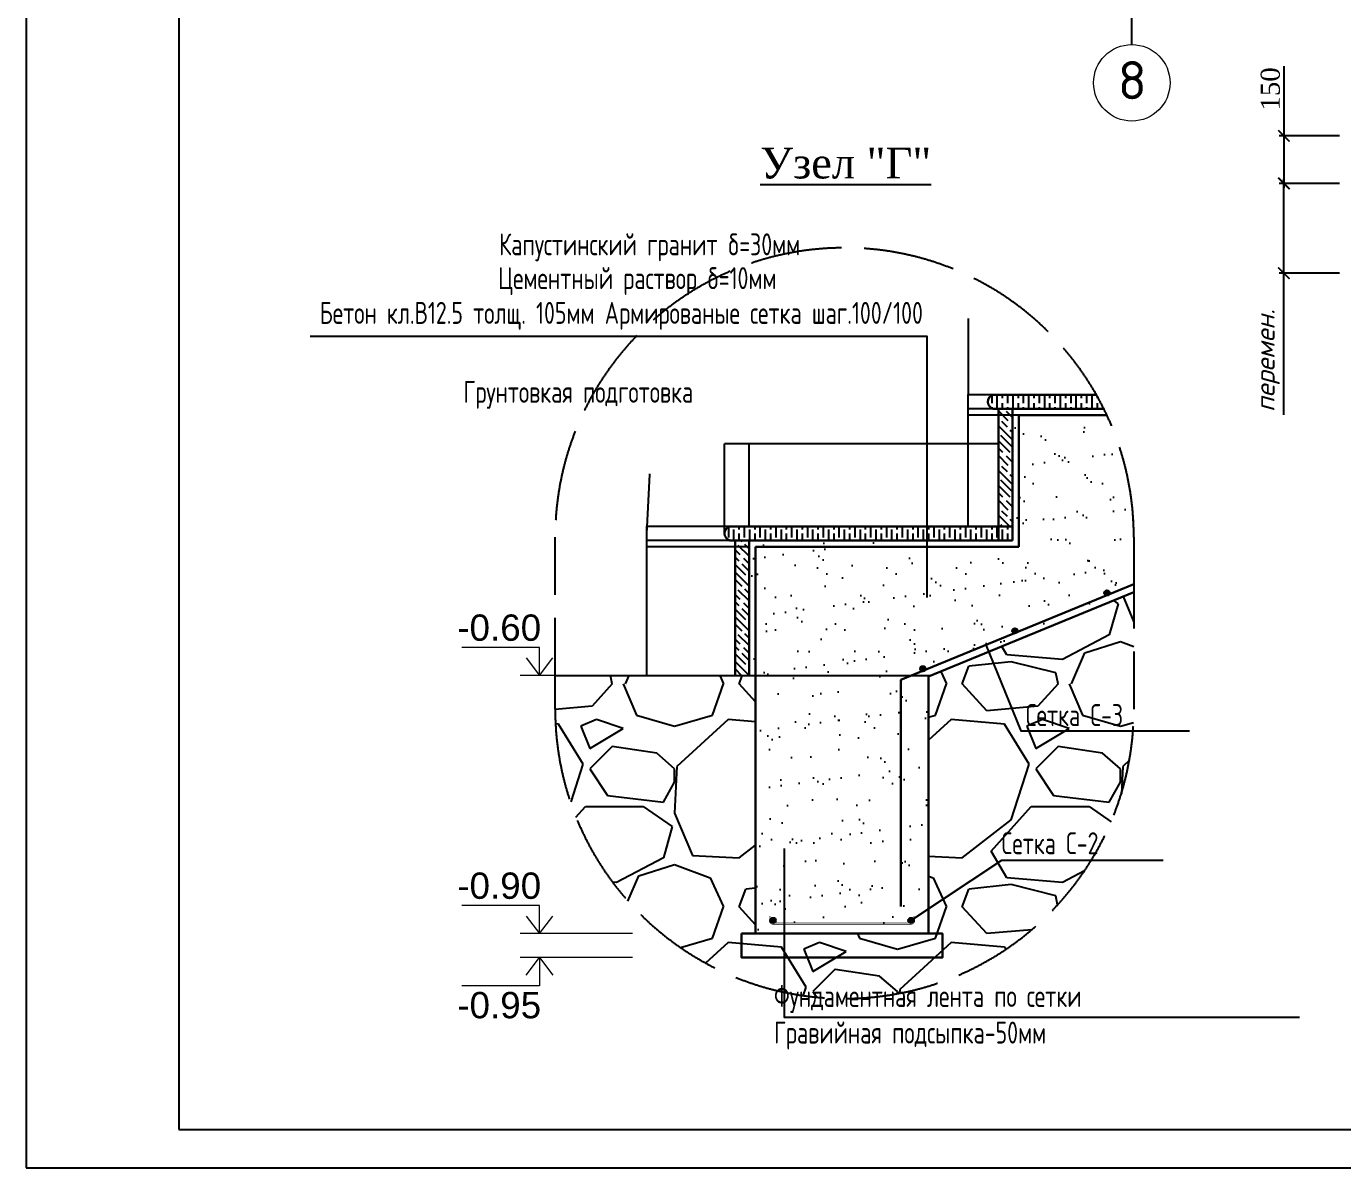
# Model space of a CAD drawing. Header units: millimetres. Extents: x 572274 to 2241483, y -888675 to -304135.
# Drawn here: x 2004217 to 2021477, y -716415 to -701446 of the extents above; entities that cross this region are included whole.
import ezdxf

# ---------------------------------------------------------------- set-up
doc = ezdxf.new("R2010")
doc.units = ezdxf.units.MM
doc.linetypes.add('ACAD_ISO02W100', pattern=[15, 12, -3])
for name, color, linetype, lineweight in [('tugri', 7, 'Continuous', 25), ('Размер', 150, 'Continuous', 5), ('стены', 250, 'Continuous', 30)]:
    doc.layers.add(name, color=color, linetype=linetype, lineweight=lineweight)
doc.styles.add('Arial 3.', font='arial.ttf')
doc.styles.add('GOST 2.304', font='CS_Gost2304.shx')
doc.styles.add('NURIK', font='times.ttf')
doc.styles.get("Standard").update_dxf_attribs({"font": 'isocpeur.ttf'})
doc.styles.add('WMF-Times New Roman0', font='times.ttf')
doc.dimstyles.new('Copy(2) of ISO-25', dxfattribs={"dimtxt": 300, "dimasz": 180, "dimexe": 60, "dimexo": 0, "dimgap": 80, "dimtad": 1, "dimtxsty": 'Standard', "dimblk": 'ARCHTICK', "dimcen": 150, "dimdle": 60, "dimazin": 0, "dimtfac": 1, "dimtmove": 0, "dimatfit": 3, "dimfxl": 60, "dimarcsym": 0})
doc.dimstyles.new('SPDS', dxfattribs={"dimtxt": 2.5, "dimasz": 2.5, "dimexe": 1.25, "dimexo": 0.625, "dimtad": 1, "dimdec": 0, "dimrnd": 0.001, "dimtxsty": 'GOST 2.304', "dimblk": 'ARCHTICK', "dimblk1": 'ARCHTICK', "dimblk2": 'ARCHTICK', "dimcen": 2.5, "dimdle": 2, "dimadec": 0, "dimazin": 2, "dimtfac": 0.75, "dimtdec": 4, "dimtmove": 1, "dimatfit": 3, "dimfxl": 1, "dimtolj": 1, "dimarcsym": 0})
pattern_1 = [(135, (629443.70921972, -1252482.590951546), (146.5078281025358, 146.5078281025357), [345.3222624940534, -69.06445249881068]), (135, (629541.3811051217, -1252482.590951546), (146.5078281025358, 146.5078281025357), [207.193357496432, -51.79833937410801, 103.596678748216, -51.79833937410801]), (135, (629663.4709618739, -1252507.008922897), (146.5078281025358, 146.5078281025357), [345.3222624940534, -69.06445249881068])]
pattern_2 = [(90, (629443.70921972, -1252482.590951546), (207.1933574964321, -1.268693410312994e-14), [345.3222624940534, -69.06445249881068]), (90, (629512.7736722187, -1252551.655404045), (207.1933574964321, -1.268693410312994e-14), [207.193357496432, -51.79833937410801, 103.596678748216, -51.79833937410801]), (90, (629581.8381247176, -1252655.252082794), (207.1933574964321, -1.268693410312994e-14), [345.3222624940534, -69.06445249881068])]

# ---------------------------------------------------------------- blocks, each defined once
blk = doc.blocks.new('_ArchTick')
at = {"color": 0, "linetype": 'ByBlock', "const_width": 0.15}
blk.add_lwpolyline([(-0.5, -0.5), (0.5, 0.5)], dxfattribs=at)
blk = doc.blocks.new('*D1500')
at = {"color": 0, "lineweight": -2, "transparency": 16777216}
for p, q in [((2013509.291784763, -708271.7457544901), (2012350.050445332, -708271.7457544901)), ((2012351.300445332, -709964.4753365666), (2012351.300445332, -708269.7457544901)), ((2013555.334753095, -709962.4753365666), (2012350.050445332, -709962.4753365666))]:
    blk.add_line(p, q, dxfattribs=at)
at = {"layer": 'Defpoints', "color": 0, "lineweight": 25, "transparency": 16777216}
for p in [(2012351.300445332, -708271.7457544901), (2013509.916784763, -708271.7457544901), (2013555.959753095, -709962.4753365666)]:
    blk.add_point(p, dxfattribs=at)
at = {"color": 0, "lineweight": -2, "transparency": 16777216, "xscale": 2.5, "yscale": 2.5, "zscale": 2.5}
for p, rotation in [((2012351.300445332, -708271.7457544901), 90), ((2012351.300445332, -709962.4753365666), 270)]:
    blk.add_blockref('_ArchTick', p, dxfattribs=dict(at, rotation=rotation))
at = {"color": 0, "transparency": 16777216, "insert": (2012349.425445332, -709117.110545528), "char_height": 2.5, "attachment_point": 5, "rotation": 90, "style": 'GOST 2.304'}
blk.add_mtext('\\A1;105', dxfattribs=at)
blk = doc.blocks.new('*D1501')
at = {"color": 0, "lineweight": -2, "transparency": 16777216}
for p, q in [((2013722.731691634, -708188.2251020542), (2012350.050445332, -708188.2251020542)), ((2012351.300445332, -708273.7457544904), (2012351.300445332, -708186.2251020542)), ((2013693.463658093, -708271.7457544904), (2012350.050445332, -708271.7457544904))]:
    blk.add_line(p, q, dxfattribs=at)
at = {"layer": 'Defpoints', "color": 0, "lineweight": 25, "transparency": 16777216}
for p in [(2012351.300445332, -708188.2251020542), (2013723.356691634, -708188.2251020542), (2013694.088658093, -708271.7457544904)]:
    blk.add_point(p, dxfattribs=at)
at = {"color": 0, "lineweight": -2, "transparency": 16777216, "xscale": 2.5, "yscale": 2.5, "zscale": 2.5}
for p, rotation in [((2012351.300445332, -708188.2251020542), 90), ((2012351.300445332, -708271.7457544904), 270)]:
    blk.add_blockref('_ArchTick', p, dxfattribs=dict(at, rotation=rotation))
at = {"color": 0, "transparency": 16777216, "insert": (2012349.425445332, -708229.9854282719), "char_height": 2.5, "attachment_point": 5, "rotation": 90, "style": 'GOST 2.304'}
blk.add_mtext('\\A1;15', dxfattribs=at)
blk = doc.blocks.new('*D1502')
at = {"color": 0, "lineweight": -2, "transparency": 16777216}
for p, q in [((2012351.300445333, -708096.1391653891), (2012393.133656905, -707321.9563388816)), ((2012393.133656905, -707321.9563388816), (2012393.133656905, -707316.658719834)), ((2013555.334753096, -708004.053228724), (2012350.050445333, -708004.053228724)), ((2012351.300445333, -708190.2251020542), (2012351.300445333, -708002.053228724)), ((2013555.334753096, -708188.2251020542), (2012350.050445333, -708188.2251020542))]:
    blk.add_line(p, q, dxfattribs=at)
at = {"layer": 'Defpoints', "color": 0, "lineweight": 25, "transparency": 16777216}
for p in [(2012351.300445333, -708004.053228724), (2013555.959753096, -708004.053228724), (2013555.959753096, -708188.2251020542)]:
    blk.add_point(p, dxfattribs=at)
at = {"color": 0, "lineweight": -2, "transparency": 16777216, "xscale": 2.5, "yscale": 2.5, "zscale": 2.5}
for p, rotation in [((2012351.300445333, -708004.053228724), 90), ((2012351.300445333, -708188.2251020542), 270)]:
    blk.add_blockref('_ArchTick', p, dxfattribs=dict(at, rotation=rotation))
at = {"color": 0, "transparency": 16777216, "insert": (2012391.258656905, -707319.3075293575), "char_height": 2.5, "attachment_point": 5, "rotation": 90, "style": 'GOST 2.304'}
blk.add_mtext('\\A1;30', dxfattribs=at)
blk = doc.blocks.new('*D1503')
at = {"color": 0, "lineweight": -2, "transparency": 16777216}
for p, q in [((2016965.139409704, -706922.8448401007), (2013692.088658093, -706922.8448401007)), ((2013694.088658093, -708003.428228724), (2013694.088658093, -706921.5948401007)), ((2016963.139409704, -708003.428228724), (2016963.139409704, -706921.5948401007))]:
    blk.add_line(p, q, dxfattribs=at)
at = {"layer": 'Defpoints', "color": 0, "lineweight": 25, "transparency": 16777216}
for p in [(2013694.088658093, -706922.8448401007), (2013694.088658093, -708004.053228724), (2016963.139409704, -708004.053228724)]:
    blk.add_point(p, dxfattribs=at)
at = {"color": 0, "lineweight": -2, "transparency": 16777216, "xscale": 2.5, "yscale": 2.5, "zscale": 2.5, "rotation": 180}
blk.add_blockref('_ArchTick', (2013694.088658093, -706922.8448401007), dxfattribs=at)
at = {"color": 0, "lineweight": -2, "transparency": 16777216, "xscale": 2.5, "yscale": 2.5, "zscale": 2.5}
blk.add_blockref('_ArchTick', (2016963.139409704, -706922.8448401007), dxfattribs=at)
at = {"color": 0, "transparency": 16777216, "insert": (2015328.614033899, -706920.9698401007), "char_height": 2.5, "attachment_point": 5, "style": 'GOST 2.304'}
blk.add_mtext('\\A1;280', dxfattribs=at)
blk = doc.blocks.new('*D1552')
at = {"color": 0, "lineweight": -2, "transparency": 16777216}
for p, q in [((2013696.088658093, -706922.8448401007), (2013369.787879765, -706922.8448401007)), ((2013371.787879765, -708095.5141653891), (2013371.787879765, -706921.5948401007)), ((2013694.088658093, -708003.428228724), (2013694.088658093, -706921.5948401007))]:
    blk.add_line(p, q, dxfattribs=at)
at = {"layer": 'Defpoints', "color": 0, "lineweight": 25, "transparency": 16777216}
for p in [(2013371.787879765, -706922.8448401007), (2013694.088658093, -708004.053228724), (2013371.787879765, -708096.1391653891)]:
    blk.add_point(p, dxfattribs=at)
at = {"color": 0, "lineweight": -2, "transparency": 16777216, "xscale": 2.5, "yscale": 2.5, "zscale": 2.5, "rotation": 180}
blk.add_blockref('_ArchTick', (2013371.787879765, -706922.8448401007), dxfattribs=at)
at = {"color": 0, "lineweight": -2, "transparency": 16777216, "xscale": 2.5, "yscale": 2.5, "zscale": 2.5}
blk.add_blockref('_ArchTick', (2013694.088658093, -706922.8448401007), dxfattribs=at)
at = {"color": 0, "transparency": 16777216, "insert": (2013539.850943283, -706920.9698401007), "char_height": 2.5, "attachment_point": 5, "style": 'GOST 2.304'}
blk.add_mtext('\\A1;20', dxfattribs=at)
blk = doc.blocks.new('*D1504')
at = {"color": 0, "lineweight": -2, "transparency": 16777216}
for p, q in [((2017230.206935471, -706545.1344420202), (2016562.931512414, -706545.1344420202)), ((2016564.181512414, -708006.1169658289), (2016564.181512414, -706543.1344420202)), ((2017008.557378035, -708004.1169658289), (2016562.931512414, -708004.1169658289))]:
    blk.add_line(p, q, dxfattribs=at)
at = {"layer": 'Defpoints', "color": 0, "lineweight": 25, "transparency": 16777216}
for p in [(2016564.181512414, -706545.1344420202), (2017230.831935471, -706545.1344420202), (2017009.182378035, -708004.1169658289)]:
    blk.add_point(p, dxfattribs=at)
at = {"color": 0, "lineweight": -2, "transparency": 16777216, "xscale": 2.5, "yscale": 2.5, "zscale": 2.5}
for p, rotation in [((2016564.181512414, -706545.1344420202), 90), ((2016564.181512414, -708004.1169658289), 270)]:
    blk.add_blockref('_ArchTick', p, dxfattribs=dict(at, rotation=rotation))
at = {"color": 0, "transparency": 16777216, "insert": (2016562.306512414, -707274.6257039242), "char_height": 2.5, "attachment_point": 5, "rotation": 90, "style": 'GOST 2.304'}
blk.add_mtext('\\A1;105', dxfattribs=at)
blk = doc.blocks.new('*D1505')
at = {"color": 0, "lineweight": -2, "transparency": 16777216}
for p, q in [((2017175.954316575, -706461.6137895838), (2016562.931512415, -706461.6137895838)), ((2016564.181512415, -706547.13444202), (2016564.181512415, -706459.6137895838)), ((2017146.686283034, -706545.13444202), (2016562.931512415, -706545.13444202))]:
    blk.add_line(p, q, dxfattribs=at)
at = {"layer": 'Defpoints', "color": 0, "lineweight": 25, "transparency": 16777216}
for p in [(2016564.181512415, -706461.6137895838), (2017176.579316575, -706461.6137895838), (2017147.311283034, -706545.13444202)]:
    blk.add_point(p, dxfattribs=at)
at = {"color": 0, "lineweight": -2, "transparency": 16777216, "xscale": 2.5, "yscale": 2.5, "zscale": 2.5}
for p, rotation in [((2016564.181512415, -706461.6137895838), 90), ((2016564.181512415, -706545.13444202), 270)]:
    blk.add_blockref('_ArchTick', p, dxfattribs=dict(at, rotation=rotation))
at = {"color": 0, "transparency": 16777216, "insert": (2016562.306512409, -706503.3741158016), "char_height": 2.5, "attachment_point": 5, "rotation": 90, "style": 'GOST 2.304'}
blk.add_mtext('\\A1;15', dxfattribs=at)
blk = doc.blocks.new('*D1506')
at = {"color": 0, "lineweight": -2, "transparency": 16777216}
for p, q in [((2016564.181512414, -705279.7153424438), (2016564.181512414, -706277.4419162534)), ((2017008.557378036, -706277.4419162534), (2016562.931512414, -706277.4419162534)), ((2016564.181512414, -706463.6137895838), (2016564.181512414, -706275.4419162534)), ((2017008.557378036, -706461.6137895838), (2016562.931512414, -706461.6137895838))]:
    blk.add_line(p, q, dxfattribs=at)
at = {"layer": 'Defpoints', "color": 0, "lineweight": 25, "transparency": 16777216}
for p in [(2016564.181512414, -706277.4419162534), (2017009.182378036, -706277.4419162534), (2017009.182378036, -706461.6137895838)]:
    blk.add_point(p, dxfattribs=at)
at = {"color": 0, "lineweight": -2, "transparency": 16777216, "xscale": 2.5, "yscale": 2.5, "zscale": 2.5}
for p, rotation in [((2016564.181512414, -706277.4419162534), 90), ((2016564.181512414, -706461.6137895838), 270)]:
    blk.add_blockref('_ArchTick', p, dxfattribs=dict(at, rotation=rotation))
at = {"color": 0, "transparency": 16777216, "insert": (2016562.306512414, -705282.3641519672), "char_height": 2.5, "attachment_point": 5, "rotation": 90, "style": 'GOST 2.304'}
blk.add_mtext('\\A1;30', dxfattribs=at)
blk = doc.blocks.new('*D1508')
at = {"layer": 'Defpoints', "color": 0, "lineweight": 25, "transparency": 16777216}
for p in [(2020706.326726673, -703506.4617033354), (2021436.068103909, -703506.4617033354), (2021436.068103909, -704684.0600057305)]:
    blk.add_point(p, dxfattribs=at)
at = {"layer": 'Размер', "color": 0, "lineweight": -2, "transparency": 16777216}
for p, q in [((2021436.068103909, -703506.4617033354), (2020646.326726673, -703506.4617033354)), ((2020706.326726673, -704744.0600057305), (2020706.326726673, -703446.4617033354)), ((2021436.068103909, -704684.0600057305), (2020646.326726673, -704684.0600057305)), ((2020706.326726673, -706542.8441897488), (2020706.326726673, -704684.0600057305))]:
    blk.add_line(p, q, dxfattribs=at)
at = {"layer": 'Размер', "color": 0, "lineweight": -2, "transparency": 16777216, "xscale": 150, "yscale": 150, "zscale": 150}
for p, rotation in [((2020706.326726673, -703506.4617033354), 90), ((2020706.326726673, -704684.0600057305), 270)]:
    blk.add_blockref('_ArchTick', p, dxfattribs=dict(at, rotation=rotation))
at = {"layer": 'Размер', "color": 0, "transparency": 16777216, "insert": (2020493.826726673, -705831.385856415), "char_height": 250, "attachment_point": 5, "rotation": 90}
blk.add_mtext('{\\fISOCPEUR|b0|i1|c204|p34;перемен.}', dxfattribs=at)
blk = doc.blocks.new('*D1509')
at = {"layer": 'Defpoints', "color": 0, "lineweight": 25, "transparency": 16777216}
for p in [(2021436.068103909, -702884.5104210249), (2020706.326726673, -703506.4617033354), (2021436.068103909, -703506.4617033354)]:
    blk.add_point(p, dxfattribs=at)
at = {"layer": 'Размер', "color": 0, "lineweight": -2, "transparency": 16777216}
for p, q in [((2020706.326726673, -701968.5079250492), (2020706.326726673, -702884.5104210249)), ((2020706.326726673, -702824.5104210249), (2020706.326726673, -703566.4617033354)), ((2021436.068103909, -702884.5104210249), (2020646.326726673, -702884.5104210249)), ((2021436.068103909, -703506.4617033354), (2020646.326726673, -703506.4617033354))]:
    blk.add_line(p, q, dxfattribs=at)
at = {"layer": 'Размер', "color": 0, "lineweight": -2, "transparency": 16777216, "xscale": 150, "yscale": 150, "zscale": 150}
for p, rotation in [((2020706.326726673, -702884.5104210249), 90), ((2020706.326726673, -703506.4617033354), 270)]:
    blk.add_blockref('_ArchTick', p, dxfattribs=dict(at, rotation=rotation))
at = {"layer": 'Размер', "color": 0, "transparency": 16777216, "insert": (2020529.163785073, -702267.1560865485), "char_height": 250, "attachment_point": 5, "rotation": 90, "style": 'WMF-Times New Roman0'}
blk.add_mtext('150', dxfattribs=at)

msp = doc.modelspace()

# ---------------------------------------------------------------- hatches: boundary and pattern name
at = {"lineweight": -2}
h = msp.add_hatch(dxfattribs=at)
h.set_pattern_fill('GOST_WOOD', color=256, scale=34.53222624940535)
h.set_pattern_definition(pattern_2)
edge = h.paths.add_edge_path()
edge.add_arc((2014944.651475118, -708145.6315439553), 3793.947321266524, 26.35103664259729, 29.4993160259954)
edge.add_line((2018246.757438211, -706277.4419162539), (2016894.885040556, -706277.4419162539))
edge.add_arc((2016920.62667109, -706369.527852919), 95.61616638444877, 105.6177619066953, 254.3822380933046)
edge.add_line((2016894.885040556, -706461.613789584), (2018344.37506381, -706461.613789584))
h = msp.add_hatch(dxfattribs=at)
h.set_pattern_fill('GOST_WOOD', color=256, scale=34.53222624940535, angle=45)
h.set_pattern_definition(pattern_1)
h.paths.add_polyline_path([(2017147.311283034, -706461.613789584), (2016963.139409704, -706461.613789584), (2016963.139409704, -708004.0532287242), (2017147.311283034, -708004.0532287242)])
h = msp.add_hatch(dxfattribs=at)
h.set_pattern_fill('AR-SAND', color=256, scale=11.51074208313512)
h.set_pattern_definition([(37.49999999999998, (668118.2104971441, -1241371.326929815), (-18.41754757301678, 563.3509546970254), [0, -444.4067303456807, 0, -497.0338431497744, 0, -475.1058794814019]), (7.499999999999996, (668118.2104971441, -1241371.326929815), (517.434657256567, 825.1188851359716), [0, -239.7457361075379, 0, -400.5508030089351, 0, -153.4957456786065]), (327.5, (667758.5918929828, -1241371.326929815), (910.4909163577144, 1.654306216057371), [0, -146.186424455816, 0, -526.2711280409376, 0, -687.0761949423351]), (317.5, (667758.5918929828, -1241371.326929815), (878.910139032223, 256.6081942781671), [0, -73.09321222790797, 0, -344.9999617157256, 0, -394.703346030703])])
edge = h.paths.add_edge_path()
edge.add_line((2016068.459889854, -709965.9533808961), (2018738.598796364, -708866.6944654419))
edge.add_arc((2014145.929574857, -708382.76565527), 4618.094593172896, 353.9849487950071, 384.1839570741627)
edge.add_line((2018358.716447838, -706490.8818231248), (2017176.579316575, -706490.8818231248))
edge.add_line((2017176.579316575, -706490.8818231248), (2017176.579316575, -708217.4931355951))
edge.add_line((2017176.579316575, -708217.4931355951), (2013723.356691634, -708217.4931355951))
edge.add_line((2013723.356691634, -708217.4931355951), (2013723.356691634, -709962.7070635085))
edge.add_line((2013723.356691634, -709962.7070635085), (2016068.459889854, -709965.9533808961))
h = msp.add_hatch(dxfattribs=at)
h.set_pattern_fill('GOST_WOOD', color=256, scale=34.53222624940535)
h.set_pattern_definition(pattern_2)
h.paths.add_polyline_path([(2017147.311283034, -708188.2251020543), (2017147.311283034, -708004.0532287242), (2013441.662415615, -708004.0532287242, 1), (2013493.145676684, -708188.2251020543)])
h = msp.add_hatch(dxfattribs=at)
h.set_pattern_fill('GOST_WOOD', color=256, scale=34.53222624940535, angle=45)
h.set_pattern_definition(pattern_1)
h.paths.add_polyline_path([(2013694.088658093, -708188.2251020543), (2013509.916784764, -708188.2251020543), (2013509.916784763, -709962.4753365667), (2013694.088658093, -709962.6665478816)])
h = msp.add_hatch(dxfattribs=at)
h.set_pattern_fill('GRAVEL', color=256, scale=115.1074208313512)
h.set_pattern_definition([(228.0127875, (669887.0315652844, -1239284.994150416), (-23389.82791476745, -26313.5564004144), [393.3467360117531, -38941.39717227547]), (184.969741, (669623.896001264, -1239577.366999328), (35084.74185551446, 2923.728655674367), [674.9953488253044, -66824.51836950681]), (132.5104471, (668951.4384487672, -1239635.841569111), (29237.28490351134, -32161.01336905188), [475.9479132862674, -47118.9036327517]), (267.273689, (667811.1843380118, -1240366.773691389), (2923.728495239718, 58474.56978201919), [614.6788300948347, -60853.19260618703]), (292.83365418, (667781.9470531207, -1240980.756674104), (-14618.64244680566, 35084.74186888412), [602.7412466737727, -59671.46565959635]), (357.2736889999999, (668015.84533225, -1241536.265087036), (-58474.56978201921, 2923.728495239721), [614.6788300948348, -60853.19260618704]), (37.69424046999999, (668629.8283149644, -1241565.502371927), (-38008.47035682687, -29237.2848933507), [812.8813081005209, -80475.1838610781]), (72.25532837, (669273.0485825699, -1241068.468528777), (20466.09942931556, 64322.02675880806), [767.4436436511643, -75976.94848756796]), (121.42956562, (669506.9468616992, -1240337.536406498), (-23389.82791624924, 38008.47035647016), [616.7605247790874, -61059.35951970312]), (175.2363583, (669185.3367278965, -1239811.265278457), (32161.01337981854, -2923.728494168678), [704.1273794908594, -34502.22574476025]), (222.3974378, (668483.6418905086, -1239752.790708675), (-35084.74186827314, -32161.01338150424), [910.5893904782979, -90148.41691712334]), (138.81407483, (670705.675542237, -1240396.010976281), (-20466.09942258663, 17542.3709361243), [310.7952621215537, -30768.86489402897]), (171.4692344, (670471.7772631077, -1240191.349982043), (38008.47035953622, -5847.456971599391), [591.2860784534171, -58537.46332258726]), (225, (669887.0315652844, -1240103.638127369), (-4.08943708518987e-13, -2923.728489116594), [413.476606659319, -3721.299875345968]), (203.19859051, (669682.3705710461, -1239752.790708675), (14618.64244597997, 5847.456977207415), [222.6653142741201, -22043.78748198562]), (291.80140949, (669477.7095768081, -1239840.502563349), (-2923.728489728111, 8771.18546714507), [314.8943294632949, -15429.86543560243]), (30.96375652999999, (669594.6587163727, -1240132.87541226), (8771.1854675635, 5847.456977911632), [511.4449008726282, -16536.67527275673]), (161.56505118, (670033.2179897402, -1239869.73984824), (5847.456978385252, -2923.728488809849), [369.8253403168124, -8875.815945213939]), (16.38954033399999, (667781.9470531207, -1239840.502563349), (29237.28489116337, 8771.185467349236), [518.0846882714118, -51290.51613547181]), (70.34617594, (668278.9808962704, -1239694.316138893), (-11694.91395753499, -32161.01337990012), [434.644400920521, -43029.70431678899]), (293.19859051, (670033.2179897402, -1239284.994150416), (-5847.456977211939, 14618.64244599055), [445.3277048197511, -21821.12509143998]), (343.6104596700001, (670208.6416990871, -1239694.316138893), (-29237.2848917759, 8771.185465303335), [518.08468827141, -51290.51613547283]), (339.44395478, (667781.9470531207, -1241653.2142266), (-14618.64244558144, 5847.456978232879), [499.6067242201955, -24480.74043708053]), (294.7751406, (668249.7436113793, -1241828.637935948), (-14618.64246298231, 32161.01337236847), [418.6135976146962, -41442.80774715386]), (66.80140949, (670062.4552746313, -1242208.722639533), (5847.456977314426, 14618.64244594913), [445.3277048197521, -21821.12509144004]), (17.35402463999999, (670237.8789839784, -1241799.400651057), (-38008.47035775592, -11694.9139589199), [490.1075303590578, -48520.51280994219]), (69.44395477999998, (668629.8283149644, -1242208.722639533), (-5847.456978334465, -14618.64244554088), [249.8033621100982, -24730.54379919069]), (101.309932474, (669887.0315652844, -1242208.722639533), (-2923.72848911678, 11694.9139564657), [149.0809156600411, -14759.0677027916]), (165.963756532, (669857.7942803933, -1242062.536215077), (8771.185467348398, -2923.728489116163), [602.741246673775, -11452.10013458051]), (186.00900596, (669273.0485825699, -1241916.349790621), (29237.28489100823, 2923.728490646503), [558.5783278456711, -55299.17602636606]), (303.69006753, (669594.6587163727, -1240396.010976281), (-2923.728489522613, 5847.456978029705), [421.6659701573337, -10119.9870128881]), (353.15722659, (669828.556995502, -1240746.858394975), (49703.38431528326, -5847.456975630512), [736.1772911885547, -72881.4250081017]), (60.94539589999999, (670559.4891177812, -1240834.570249648), (-11694.91395678722, -20466.09942363035), [301.0153903254597, -29800.61176628637]), (90, (670705.675542237, -1240571.434685628), (-2923.72848911632, 2923.728489116319), [175.4237093469791, -2748.304779769339]), (120.25643716, (669214.5740127875, -1241828.637935948), (11694.91395503468, -20466.09942463126), [406.1760566219954, -40211.55821878227]), (48.01278749999999, (669009.9130185496, -1241477.790517254), (23389.827914859, 26313.556400332), [786.6934720235062, -38548.05043626372]), (0, (669536.1841465903, -1240893.04481943), (2923.72848911632, 2923.728489116319), [760.1694071702431, -2163.559081946076]), (325.3048465, (670296.3535537606, -1240893.04481943), (29237.28490223829, -20466.09940799223), [462.2824063281377, -45765.92402132561]), (254.0546040999999, (670676.4382573457, -1241156.180383451), (-2923.728488912069, -11694.91395651678), [425.7007154723142, -20859.36397171399]), (207.64597536, (670559.4891177812, -1241565.502371927), (-55550.84129525133, -29237.28488728493), [693.1136942723582, -68618.37029125051]), (175.42607874, (669945.5061350667, -1241887.11250573), (-38008.47035851081, 2923.728489115718), [733.2681813418839, -72593.46928123795])])
h.paths.add_polyline_path([(2016047.339463626, -713344.5081346633), (2013777.60931053, -713344.5081346633), (2013779.949881183, -709962.7854052441), (2011150.704154183, -709959.1457504404), (2011150.704154183, -710402.1152952826, 1), (2018738.598796364, -710402.1152952826), (2018738.598796364, -708866.6944654416), (2016047.339463626, -709974.6483655546)])
h = msp.add_hatch(color=256)
h.dxf.hatch_style = 1
h.paths.add_polyline_path([(2018420.72538311, -708877.6110488777, -1), (2018351.660930611, -708877.6110488777, -1)])
h = msp.add_hatch(color=256)
h.dxf.hatch_style = 1
h.paths.add_polyline_path([(2017213.679208658, -709374.5351097928, -1), (2017144.61475616, -709374.5351097928, -1)])
h = msp.add_hatch(color=256)
h.dxf.hatch_style = 1
h.paths.add_polyline_path([(2016006.633034207, -709871.459170708, -1), (2015937.568581708, -709871.459170708, -1)])
at = {"lineweight": -2, "true_color": 0x636466}
h = msp.add_hatch(dxfattribs=at)
h.set_pattern_fill('AR-SAND', color=251, scale=11.51074208313512)
h.set_pattern_definition([(37.49999999999998, (2014899.546799734, -711300.6245930191), (-18.41754757301678, 563.3509546970254), [0, -444.4067303456807, 0, -497.0338431497744, 0, -475.1058794814019]), (7.499999999999996, (2014899.546799734, -711300.6245930191), (517.434657256567, 825.1188851359716), [0, -239.7457361075379, 0, -400.5508030089351, 0, -153.4957456786065]), (327.5, (2014539.928195573, -711300.6245930191), (910.4909163577144, 1.654306216057371), [0, -146.186424455816, 0, -526.2711280409376, 0, -687.0761949423351]), (317.5, (2014539.928195573, -711300.6245930191), (878.910139032223, 256.6081942781671), [0, -73.09321222790797, 0, -344.9999617157256, 0, -394.703346030703])])
h.paths.add_polyline_path([(2013779.949881183, -709962.7854052442), (2013777.60931053, -713344.5081346635), (2014153.016937934, -713344.5081346635), (2014153.016937934, -713223.6471167273), (2014009.976740729, -713223.6471167273, -0.4185849932412827), (2013957.406536347, -713171.8545285864), (2013957.406536347, -713119.4292567289), (2013974.672649472, -713119.4292567289), (2013974.672649472, -713171.8545285866, -1), (2014043.737101971, -713171.8545285866, -0.4088779836316046), (2014009.835092123, -713206.3810036026), (2014912.474387078, -713206.3810036026), (2015816.374114836, -713206.3810036026, -0.4195693475489519), (2015781.211672185, -713171.8545285866, -0.743196969391736), (2015844.53267105, -713152.7841006669), (2015850.276124684, -713148.9794883617), (2015850.276124684, -713119.4292567289), (2015867.542237809, -713119.4292567289), (2015867.542237809, -713137.5419682494), (2016047.339463626, -713018.4396334275), (2016047.339463626, -709965.924143971)])
h = msp.add_hatch(color=256)
h.dxf.hatch_style = 1
h.paths.add_polyline_path([(2013974.672649472, -713171.8545285866, 1), (2014043.737101971, -713171.8545285866, 1)])
h = msp.add_hatch(color=256)
h.dxf.hatch_style = 1
h.paths.add_polyline_path([(2015850.276124684, -713171.8545285866, -1), (2015781.211672185, -713171.8545285866, -1)])

# ---------------------------------------------------------------- linework, layer by layer
at = {"lineweight": -2}
msp.add_line((2018711.928560783, -701686.054770986), (2018711.928560783, -699333.6687173734), dxfattribs=at)
at = {"color": 7, "lineweight": 30}
for p, q in [((2018246.757438211, -706277.4419162537), (2016894.885040556, -706277.4419162537)), ((2018344.37506381, -706461.6137895838), (2016894.885040556, -706461.6137895838)), ((2016963.139409704, -706461.6137895838), (2016963.139409704, -708188.2251020542)), ((2017147.311283034, -706461.6137895838), (2017147.311283034, -708188.2251020542)), ((2018384.483637193, -706545.1344420202), (2017230.831935471, -706545.1344420202)), ((2017230.831935471, -706545.1344420202), (2017230.831935471, -708271.7457544904)), ((2017147.311283034, -708004.053228724), (2013441.662415615, -708004.053228724)), ((2017147.311283034, -708188.2251020542), (2013441.662415615, -708188.2251020542)), ((2013509.916784763, -708188.2251020542), (2013509.916784763, -709962.6665478814)), ((2013694.088658093, -708188.2251020542), (2013694.088658093, -709962.6665478814)), ((2017230.831935471, -708271.7457544904), (2013777.60931053, -708271.7457544904)), ((2013777.60931053, -708271.7457544904), (2013777.60931053, -709962.6665478814)), ((2011150.704154183, -709959.1457504404), (2016068.459889853, -709965.953380896))]:
    msp.add_line(p, q, dxfattribs=at)
at = {"lineweight": 13}
for p, q in [((2010770.354507784, -709730.3343773377), (2010945.317787448, -709960.5492190004)), ((2010945.317787448, -709960.5492190004), (2011120.281067111, -709730.3343773377)), ((2010770.354507784, -713114.2932930004), (2010945.317787448, -713344.5081346633)), ((2010945.317787448, -713344.5081346633), (2011120.281067111, -713114.2932930004)), ((2010770.354507784, -713889.7399675117), (2010945.317787448, -713659.5251258491)), ((2010945.317787448, -713659.5251258491), (2011120.281067111, -713889.7399675117))]:
    msp.add_line(p, q, dxfattribs=at)
at = {"color": 7, "lineweight": 13}
for p, q in [((2012164.554069433, -709960.5492190004), (2010690.497880202, -709960.5492190004)), ((2012164.554069433, -713344.5081346633), (2010690.497880202, -713344.5081346633)), ((2012164.554069433, -713659.5251258491), (2010690.497880202, -713659.5251258491))]:
    msp.add_line(p, q, dxfattribs=at)
for points in [[(2004216.687284345, -716414.6846562785), (2046216.687284347, -716414.6846562785), (2046216.687284347, -686714.6846562785), (2004216.687284345, -686714.6846562785)], [(2006216.687284346, -715914.6846562778), (2045716.687284348, -715914.6846562778), (2045716.687284348, -687214.6846562768), (2006216.687284346, -687214.6846562768)]]:
    msp.add_lwpolyline(points, close=True)
at = {"color": 251, "linetype": 'ACAD_ISO02W100', "ltscale": 100, "true_color": 0x636466}
msp.add_lwpolyline([(2018738.598796364, -708145.6315438733), (2018738.598796364, -710402.1152952826, -0.9999999999999999), (2011150.704154183, -710402.1152952826), (2011150.704154183, -708145.6315438733, -0.9999999999999999)], format="xyb", close=True, dxfattribs=at)
at = {"lineweight": -2}
for points in [[(2016028.02932473, -708937.457850961), (2016028.02932473, -705512.9974428515), (2007940.369435258, -705512.9974428515)], [(2016798.810770746, -709559.3030673193), (2017258.710003064, -710685.7574489417), (2019468.330946909, -710685.7574489417)], [(2014153.016937934, -712228.1122389003), (2014153.016937934, -714442.7892219124), (2020911.932243659, -714442.7892219124)], [(2015815.743898435, -713171.8545285866), (2017009.953149236, -712380.7794194492), (2019123.35336845, -712380.7794194492)]]:
    msp.add_lwpolyline(points, dxfattribs=at)
at = {"color": 7, "lineweight": 30}
for points in [[(2013779.949881183, -709962.785405244), (2013777.60931053, -713344.5081346633), (2016047.339463626, -713344.5081346633), (2016047.339463626, -709974.6483655546), (2018738.598796364, -708866.6944654416)], [(2015683.701800286, -712991.1192840976), (2015683.701800286, -710018.3778646989), (2018738.598796364, -708760.7194145916)]]:
    msp.add_lwpolyline(points, dxfattribs=at)
at = {"lineweight": 13}
for points in [[(2010945.317787448, -709960.5492190004), (2010945.317787448, -709590.8570974844), (2009926.032183137, -709590.8570974844)], [(2010945.317787448, -713344.5081346633), (2010945.317787448, -712974.8160131471), (2009926.032183137, -712974.8160131471)], [(2010945.317787448, -713659.5251258491), (2010945.317787448, -714029.217247365), (2009926.032183137, -714029.217247365)]]:
    msp.add_lwpolyline(points, dxfattribs=at)
msp.add_lwpolyline([(2015814.972033427, -713223.6471167272, 5.755370999999999, 5.755370999999999, 0), (2014009.976740729, -713223.6471167272, 5.755371041567559, 5.755371041567559, -0.4185849932392917), (2013957.406536347, -713171.8545285866, 5.755371041567559, 5.755371041567559, 0), (2013957.406536347, -713119.4292567286, 5.755371041567559, 5.755371041567559, 0), (2013974.672649472, -713119.4292567286, 5.755371041567559, 5.755371041567559, 0), (2013974.672649472, -713171.8545285866, 5.755371041567559, 5.755371041567559, 0.4195693474708624), (2014009.835092114, -713206.3810036024, 5.755371041567559, 5.755371041567559, 0), (2015815.113682042, -713206.3810036024, 5.755371041567559, 5.755371041567559, 0.4195693474708624), (2015850.276124684, -713171.8545285866, 5.755371041567559, 5.755371041567559, 0), (2015850.276124684, -713119.4292567286, 5.755371041567559, 5.755371041567559, 0), (2015867.542237809, -713119.4292567286, 5.755371041567559, 5.755371041567559, 0), (2015867.542237809, -713171.8545285866, 5.755371041567559, 5.755371041567559, -0.4185849932392917), (2015814.972033427, -713223.6471167272, 5.755371041567559, 5.755371041567559, 0)], format="xyseb")
at = {"color": 7, "lineweight": 30}
msp.add_lwpolyline([(2013595.228489664, -713344.5081346633), (2016229.720284492, -713344.5081346633), (2016229.720284492, -713659.5251258488), (2013595.228489664, -713659.5251258488)], close=True, dxfattribs=at)
for centre in [(2018386.193156861, -708877.6110488775), (2017179.146982409, -709374.5351097926), (2015972.100807957, -709871.4591707077), (2014009.204875721, -713171.8545285866), (2015815.743898435, -713171.8545285866)]:
    msp.add_circle(centre, 34.53222624940535)
for centre in [(2016920.62667109, -706369.5278529187), (2013467.404046149, -708096.1391653891)]:
    msp.add_arc(centre, 95.61616638440711, 105.6177619087107, 254.3822380912893, dxfattribs=at)
at = {"layer": 'стены', "color": 7, "linetype": 'ByBlock', "lineweight": 13, "ltscale": 20}
msp.add_circle((2018711.928560783, -702187.3864991752), 501.3317281893362, dxfattribs=at)

# ---------------------------------------------------------------- texts
for s, insert, char_height, width, attachment_point, style in [('{\\fTimes New Roman|b0|i0|c204|p18;\\LУзел "Г"}', (2016083.094122565, -703038.4994663908), 402.8759729097291, 4976.540305764264, 3, 'Arial 3.'), ('{\\Fspds|c204;\\W0.9;Капустинский гранит \\Fspds|c0;δ\\Fspds|c204;=30мм}', (2014364.96510928, -704162.0048337234), 287.7685520783779, 11359.89942785954, 3, 'NURIK'), ('{\\Fspds|c204;\\W0.9;Цементный раствор \\Fspds|c0;δ\\Fspds|c204;=10мм}', (2014053.181678095, -704605.2102138528), 287.7685520783779, 11359.89942785954, 3, 'NURIK'), ('{\\Fspds|c204;\\W0.9;Бетон кл.В12.5 толщ. 105мм Армированые сетка шаг.100/100}', (2015973.100777036, -705060.7023718329), 287.7685520783779, 7879.285030902625, 3, 'NURIK'), ('{\\Fspds|c204;\\W0.9;Грунтовкая подготовка}', (2012960.849685825, -706095.9714768326), 287.7685520783779, 6799.266456882508, 3, 'NURIK'), ('{\\Fspds|c204;\\W0.9;Сетка С-\\Fspds|c0;3}', (2017323.270994892, -710335.2233118878), 287.7685520783779, 2562.607706168267, 1, 'NURIK'), ('{\\Fspds|c204;\\W0.9;Сетка С-\\Fspds|c0;2}', (2017005.117671626, -712015.8993943026), 287.7685520783779, 2562.607706168267, 1, 'NURIK'), ('{\\Fspds|c204;\\W0.9;Фундаментная лента по сетки\\PГравийная подсыпка\\Fspds|c162;-50\\Fspds|c204;мм}', (2014020.508060061, -714019.2218922777), 287.7685520783779, 6910.7426336699, 1, 'NURIK')]:
    msp.add_mtext(s, dxfattribs=dict(insert=insert, char_height=char_height, width=width, attachment_point=attachment_point, style=style))
at = {"layer": 'tugri', "color": 7, "attachment_point": 5}
for s, insert, char_height in [('{\\C256;8}', (2018718.110876269, -702152.9066524471), 501.3317281893362), ('{\\fArial|b0|i0|c238|p34;\\C256;-\\fArial|b0|i0|c204|p34;0\\fArial|b0|i0|c238|p34;.\\fArial|b0|i0|c204|p34;60}', (2010417.280179126, -709334.7392675178), 345.3222624940535), ('{\\fArial|b0|i0|c238|p34;\\C256;-\\fArial|b0|i0|c204|p34;0\\fArial|b0|i0|c238|p34;.\\fArial|b0|i0|c204|p34;90}', (2010417.280179126, -712718.6981831805), 345.3222624940535), ('{\\fArial|b0|i0|c238|p34;\\C256;-\\fArial|b0|i0|c204|p34;0\\fArial|b0|i0|c238|p34;.\\fArial|b0|i0|c204|p34;95}', (2010417.280179126, -714285.3350773316), 345.3222624940535)]:
    msp.add_mtext(s, dxfattribs=dict(at, insert=insert, char_height=char_height))

# ---------------------------------------------------------------- dimensions: what is measured, and where the dimension line sits
for base, p1, p2, text, picture, middle in [((2016564.181512414, -706277.4419162534), (2017009.182378036, -706461.6137895838), (2017009.182378036, -706277.4419162534), '30', '*D1506', (2016564.181512407, -705282.3641519672)), ((2016564.181512415, -706461.6137895838), (2017147.311283034, -706545.13444202), (2017176.579316575, -706461.6137895838), '15', '*D1505', (2016564.181512409, -706503.3741158016)), ((2012351.300445333, -708004.053228724), (2013555.959753096, -708188.2251020542), (2013555.959753096, -708004.053228724), '30', '*D1502', (2012393.133656905, -707321.3313388813))]:
    dim = msp.add_linear_dim(base=base, p1=p1, p2=p2, angle=90, text=text, dimstyle='SPDS')
    dim.commit()
    dim.dimension.update_dxf_attribs({"geometry": picture, "text_midpoint": middle, "dimtype": 160})
for base, p1, p2, text, picture, middle in [((2016564.181512414, -706545.1344420202), (2017009.182378035, -708004.1169658289), (2017230.831935471, -706545.1344420202), '105', '*D1504', (2016562.306512414, -707274.6257039242)), ((2012351.300445332, -708188.2251020542), (2013694.088658093, -708271.7457544904), (2013723.356691634, -708188.2251020542), '15', '*D1501', (2012349.425445332, -708229.9854282719)), ((2012351.300445332, -708271.7457544901), (2013555.959753095, -709962.4753365666), (2013509.916784763, -708271.7457544901), '105', '*D1500', (2012349.425445332, -709117.110545528))]:
    dim = msp.add_linear_dim(base=base, p1=p1, p2=p2, angle=90, text=text, dimstyle='SPDS')
    dim.commit()
    dim.dimension.update_dxf_attribs({"geometry": picture, "text_midpoint": middle})
dim = msp.add_linear_dim(base=(2013371.787879765, -706922.8448401007), p1=(2013694.088658093, -708004.053228724), p2=(2013371.787879765, -708096.1391653891), text='20', dimstyle='SPDS')
dim.commit()
dim.dimension.update_dxf_attribs({"geometry": '*D1552', "text_midpoint": (2013539.850943283, -706922.8448401007), "dimtype": 160})
dim = msp.add_linear_dim(base=(2013694.088658093, -706922.8448401007), p1=(2016963.139409704, -708004.053228724), p2=(2013694.088658093, -708004.053228724), text='280', dimstyle='SPDS')
dim.commit()
dim.dimension.update_dxf_attribs({"geometry": '*D1503', "text_midpoint": (2015328.614033899, -706920.9698401007)})
at = {"layer": 'Размер'}
for p1, text, override, picture, middle in [((2021436.068103909, -702884.5104210249), '150', {"dimtxt": 250, "dimasz": 150, "dimgap": 50, "dimtxsty": 'WMF-Times New Roman0', "dimtmove": 1}, '*D1509', (2020706.326726669, -702267.1560865485)), ((2021436.068103909, -704684.0600057305), '{\\fISOCPEUR|b0|i1|c204|p34;перемен.}', {"dimtxt": 250, "dimasz": 150, "dimgap": 50, "dimtmove": 1}, '*D1508', (2020706.326726669, -705831.385856415))]:
    dim = msp.add_linear_dim(base=(2020706.326726673, -703506.4617033354), p1=p1, p2=(2021436.068103909, -703506.4617033354), angle=90, text=text, dimstyle='Copy(2) of ISO-25', override=override, dxfattribs=at)
    dim.commit()
    dim.dimension.update_dxf_attribs({"geometry": picture, "text_midpoint": middle, "dimtype": 160})

doc.saveas('drawing.dxf')
